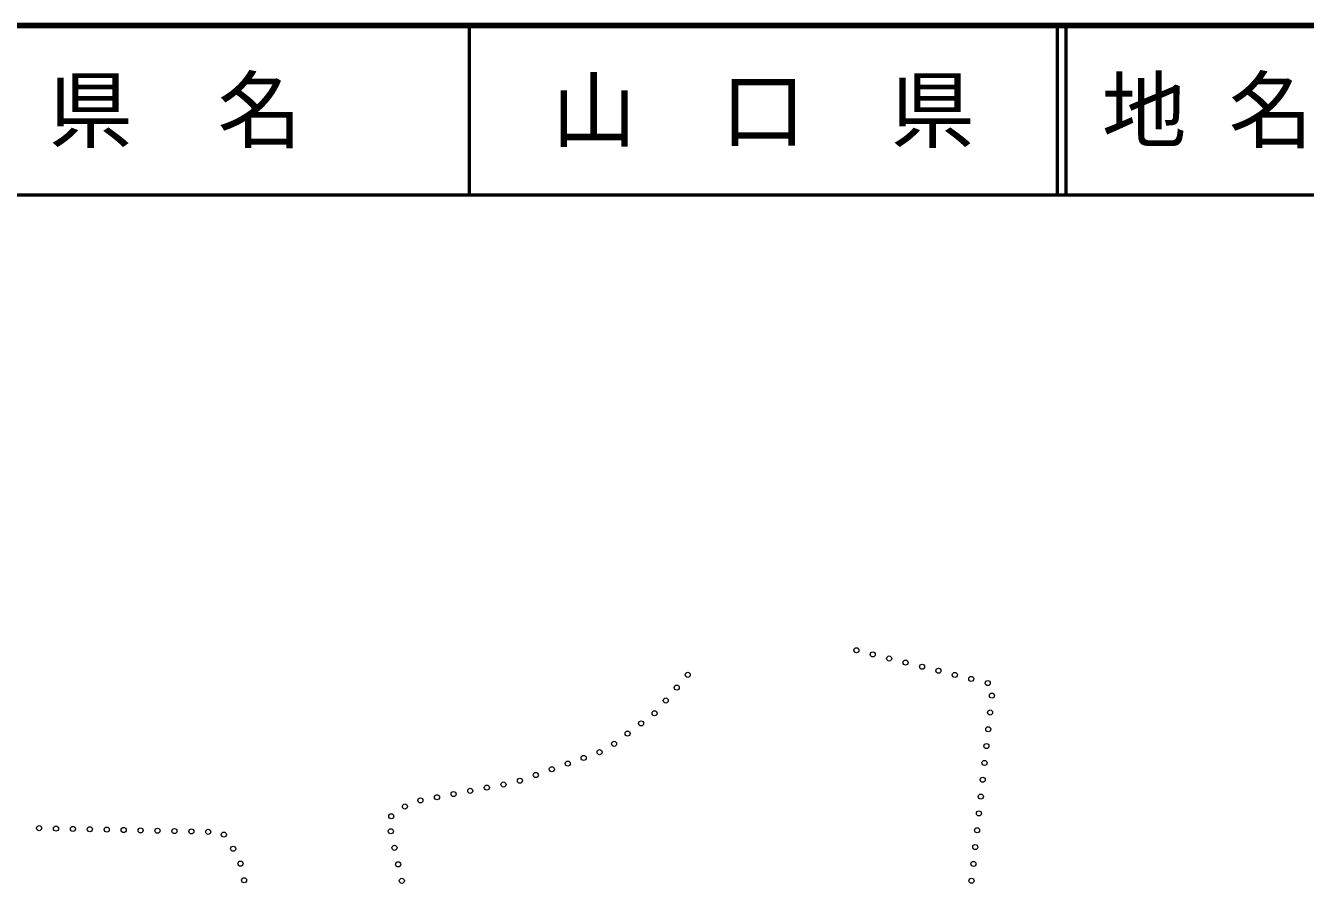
# Model space of a CAD drawing. Units: millimetres, scale not verified. Extents: x 40000 to 680000, y 20000 to 380000.
# Drawn here: x 306780 to 382410, y 329329 to 380000 of the extents above; entities that cross this region are included whole.
import ezdxf
from ezdxf.enums import TextEntityAlignment as Align

# ---------------------------------------------------------------- set-up
doc = ezdxf.new("R2010")
doc.units = ezdxf.units.MM
doc.header["$LTSCALE"] = 1000
for name, color, linetype, lineweight in [('M-TTL', 2, 'Continuous', 140), ('M-TTL-LINE', 7, 'Continuous', 50), ('M-WORK', 1, 'Continuous', 13)]:
    doc.layers.add(name, color=color, linetype=linetype, lineweight=lineweight)
doc.layers.add('M-TTL-TXT', color=7, linetype='Continuous')
doc.styles.add('ＭＳ ゴシック', font='')
doc.styles.get('ＭＳ ゴシック').set_extended_font_data('MS Gothic')

msp = doc.modelspace()

# ---------------------------------------------------------------- linework, layer by layer
at = {"layer": 'M-TTL'}
msp.add_line((680000, 380000), (40000, 380000), dxfattribs=at)
at = {"layer": 'M-TTL-LINE'}
for p, q in [((333000, 380000), (333000, 370000)), ((367750, 380000), (367750, 370000)), ((368250, 380000), (368250, 370000)), ((40000, 370000), (680000, 370000))]:
    msp.add_line(p, q, dxfattribs=at)
at = {"layer": 'M-WORK'}
for centre in [(355874, 343101), (356844, 342859), (357814, 342616), (358784, 342374), (359754, 342131), (360724, 341889), (345911, 341651), (361694, 341646), (362665, 341404), (363635, 341161), (345259, 340893), (363887, 340420), (344607, 340135), (363777, 339426), (343153, 338779), (343951, 339382), (342355, 338176), (363668, 338432), (341558, 337572), (363558, 337438), (338817, 336406), (339759, 336743), (340701, 337079), (363448, 336444), (336934, 335732), (337876, 336069), (334038, 334985), (335020, 335173), (335993, 335396), (363338, 335450), (330109, 334230), (331092, 334419), (332074, 334607), (333056, 334796), (363228, 334456), (329200, 333872), (363118, 333462), (328386, 333291), (307577, 332590), (308577, 332569), (309577, 332547), (310576, 332526), (311576, 332504), (312576, 332483), (313576, 332461), (314575, 332440), (315575, 332418), (316575, 332397), (317575, 332375), (318497, 332214), (328362, 332408), (363008, 332468), (319045, 331378), (328579, 331431), (362898, 331474), (319479, 330494), (328796, 330455), (362788, 330480), (319691, 329516), (329013, 329479), (362678, 329486)]:
    msp.add_circle(centre, 150, dxfattribs=at)

# ---------------------------------------------------------------- texts
at = {"layer": 'M-TTL-TXT', "style": 'ＭＳ ゴシック'}
for s, p in [('県\u3000名', (315625, 375000)), ('山\u3000口\u3000県', (350375, 375000))]:
    msp.add_text(s, height=3666, dxfattribs=at).set_placement(p, align=Align.MIDDLE_CENTER)
msp.add_text('地 名', height=3666, dxfattribs=at).set_placement((370380, 375000), align=Align.MIDDLE_LEFT)

doc.saveas('drawing.dxf')
